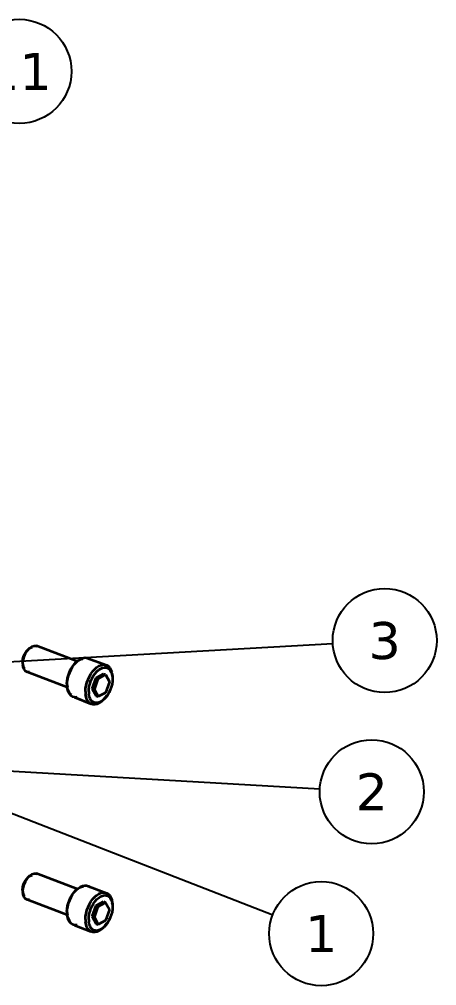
# Model space of a CAD drawing. Header units: millimetres. Extents: x 0 to 420, y 0 to 297.
# Drawn here: x 242.8 to 278.9, y 150.6 to 234.1 of the extents above; entities that cross this region are included whole.
import ezdxf
from ezdxf.enums import TextEntityAlignment as Align

# ---------------------------------------------------------------- set-up
doc = ezdxf.new("R2010")
doc.units = ezdxf.units.MM
doc.header["$LTSCALE"] = 6
doc.layers.add('BALAO', color=7, linetype='Continuous', lineweight=25)
doc.layers.add('VISIVEL', color=7, linetype='Continuous', lineweight=35)
doc.styles.add('DESENHO', font='DejaVuSans.ttf')

msp = doc.modelspace()

# ---------------------------------------------------------------- linework, layer by layer
at = {"layer": 'BALAO'}
for p, q in [((206.436, 176.545), (269.925, 180.152)), ((223.412, 170.217), (268.805, 167.585)), ((235.974, 167.859), (264.73, 156.69))]:
    msp.add_line(p, q, dxfattribs=at)
for centre in [(242.81, 229.626), (274.418, 180.408), (273.297, 167.325), (268.925, 155.06)]:
    msp.add_circle(centre, 4.5, dxfattribs=at)
at = {"layer": 'VISIVEL'}
for p, q in [((243.506, 179.537), (243.69, 179.745)), ((243.574, 179.645), (243.738, 179.765)), ((243.69, 179.745), (243.574, 179.645)), ((243.69, 179.745), (243.894, 179.885)), ((243.738, 179.765), (243.906, 179.825)), ((243.894, 179.885), (244.094, 179.957)), ((244.094, 179.957), (244.282, 179.949)), ((247.842, 178.589), (244.282, 179.949)), ((244.282, 179.949), (244.386, 179.893)), ((243.114, 178.773), (243.178, 179.021)), ((243.142, 178.693), (243.222, 178.993)), ((243.178, 179.021), (243.282, 179.261)), ((243.222, 178.993), (243.342, 179.281)), ((243.282, 179.261), (243.418, 179.473)), ((243.342, 179.281), (243.506, 179.537)), ((243.418, 179.473), (243.574, 179.645)), ((248.102, 178.817), (248.286, 178.893)), ((248.182, 178.813), (248.294, 178.837)), ((248.286, 178.893), (248.462, 178.929)), ((248.462, 178.929), (248.63, 178.921)), ((248.63, 178.921), (250.374, 178.265)), ((248.63, 178.921), (248.786, 178.873)), ((243.094, 178.529), (243.114, 178.773)), ((243.094, 178.529), (243.114, 178.309)), ((243.178, 178.129), (243.114, 178.309)), ((243.142, 178.141), (243.114, 178.309)), ((243.118, 178.401), (243.142, 178.693)), ((243.118, 178.401), (243.142, 178.141)), ((243.222, 177.921), (243.142, 178.141)), ((243.282, 178.001), (243.178, 178.129)), ((247.246, 177.897), (247.374, 178.117)), ((247.282, 177.909), (247.418, 178.145)), ((247.374, 178.117), (247.518, 178.317)), ((247.418, 178.145), (247.574, 178.361)), ((247.518, 178.317), (247.678, 178.493)), ((247.574, 178.361), (247.746, 178.545)), ((247.678, 178.493), (247.922, 178.697)), ((247.678, 178.493), (247.842, 178.633)), ((247.746, 178.545), (247.922, 178.697)), ((247.842, 178.633), (248.014, 178.745)), ((247.922, 178.697), (248.102, 178.817)), ((248.014, 178.745), (248.182, 178.813)), ((249.33, 177.941), (249.51, 178.093)), ((249.51, 178.093), (249.69, 178.209)), ((249.69, 178.209), (249.874, 178.285)), ((249.842, 177.973), (250.006, 178.041)), ((249.874, 178.285), (250.05, 178.321)), ((250.006, 178.041), (250.162, 178.073)), ((250.05, 178.321), (250.218, 178.317)), ((250.162, 178.073), (250.314, 178.065)), ((250.218, 178.317), (250.374, 178.265)), ((250.314, 178.065), (250.45, 178.025)), ((250.374, 178.265), (250.514, 178.177)), ((250.45, 178.025), (250.574, 177.945)), ((250.514, 178.177), (250.63, 178.049)), ((250.63, 178.049), (250.726, 177.885)), ((243.342, 177.765), (243.222, 177.921)), ((243.506, 177.681), (243.342, 177.765)), ((243.69, 177.673), (243.506, 177.681)), ((247.066, 176.321), (243.506, 177.681)), ((246.978, 177.157), (247.046, 177.409)), ((246.998, 177.117), (247.066, 177.385)), ((247.046, 177.409), (247.134, 177.657)), ((247.066, 177.385), (247.162, 177.653)), ((247.134, 177.657), (247.246, 177.897)), ((247.162, 177.653), (247.282, 177.909)), ((248.75, 177.049), (248.866, 177.301)), ((248.866, 177.301), (249.006, 177.541)), ((249.006, 177.541), (249.162, 177.753)), ((249.006, 176.941), (249.11, 177.165)), ((249.11, 177.165), (249.234, 177.377)), ((249.114, 176.229), (249.442, 177.181)), ((249.162, 177.753), (249.33, 177.941)), ((249.234, 177.377), (249.374, 177.569)), ((249.374, 177.569), (249.522, 177.733)), ((249.442, 177.181), (250.094, 177.525)), ((249.442, 177.181), (249.622, 177.109)), ((249.522, 177.733), (249.682, 177.869)), ((249.622, 177.109), (250.274, 177.457)), ((249.682, 177.869), (249.842, 177.973)), ((250.094, 177.525), (250.274, 177.457)), ((250.094, 177.525), (250.126, 177.465)), ((250.274, 177.457), (250.602, 176.849)), ((250.574, 177.945), (250.678, 177.829)), ((250.678, 177.829), (250.766, 177.681)), ((250.726, 177.885), (250.798, 177.689)), ((250.766, 177.681), (250.826, 177.509)), ((250.826, 177.509), (250.866, 177.309)), ((250.866, 177.309), (250.838, 177.465)), ((250.838, 177.465), (250.842, 177.405)), ((250.866, 177.309), (250.878, 177.093)), ((246.926, 176.665), (246.938, 176.909)), ((246.926, 176.665), (246.938, 176.437)), ((246.938, 176.909), (246.978, 177.157)), ((246.938, 176.589), (246.954, 176.849)), ((246.938, 176.589), (246.954, 176.345)), ((246.978, 176.229), (246.938, 176.437)), ((246.954, 176.345), (246.938, 176.437)), ((246.954, 176.849), (246.998, 177.117)), ((246.998, 176.125), (246.954, 176.345)), ((248.542, 176.245), (248.582, 176.513)), ((248.582, 176.513), (248.654, 176.781)), ((248.654, 176.781), (248.75, 177.049)), ((248.822, 176.225), (248.858, 176.465)), ((248.858, 176.465), (248.922, 176.705)), ((248.922, 176.705), (249.006, 176.941)), ((249.298, 176.157), (249.622, 177.109)), ((250.602, 176.849), (250.274, 175.897)), ((250.542, 176.873), (250.602, 176.849)), ((250.766, 176.385), (250.678, 176.149)), ((250.826, 176.625), (250.766, 176.385)), ((250.866, 176.865), (250.826, 176.625)), ((250.878, 177.093), (250.866, 176.865)), ((247.046, 176.049), (246.978, 176.229)), ((247.066, 175.929), (246.998, 176.125)), ((247.134, 175.893), (247.046, 176.049)), ((247.162, 175.765), (247.066, 175.929)), ((247.246, 175.773), (247.134, 175.893)), ((247.282, 175.633), (247.162, 175.765)), ((247.33, 175.717), (247.246, 175.773)), ((247.418, 175.545), (247.282, 175.633)), ((247.574, 175.497), (247.418, 175.545)), ((247.746, 175.489), (247.574, 175.497)), ((247.574, 175.497), (249.006, 174.937)), ((247.802, 175.501), (247.746, 175.489)), ((248.526, 175.985), (248.542, 176.245)), ((248.526, 175.985), (248.542, 175.741)), ((248.582, 175.517), (248.542, 175.741)), ((248.654, 175.321), (248.582, 175.517)), ((248.81, 175.993), (248.822, 176.225)), ((248.81, 175.993), (248.822, 175.777)), ((248.858, 175.581), (248.822, 175.777)), ((248.922, 175.405), (248.858, 175.581)), ((249.114, 176.229), (249.298, 176.157)), ((249.114, 176.229), (249.442, 175.621)), ((249.298, 176.157), (249.622, 175.553)), ((249.506, 175.657), (249.442, 175.621)), ((249.442, 175.621), (249.622, 175.553)), ((250.274, 175.897), (249.622, 175.553)), ((250.314, 175.521), (250.162, 175.357)), ((250.214, 175.921), (250.274, 175.897)), ((250.374, 175.665), (250.218, 175.453)), ((250.45, 175.713), (250.314, 175.521)), ((250.574, 175.921), (250.45, 175.713)), ((250.574, 176.029), (250.542, 175.969)), ((250.678, 176.149), (250.574, 175.921)), ((248.75, 175.157), (248.654, 175.321)), ((248.866, 175.029), (248.75, 175.157)), ((249.006, 174.937), (248.866, 175.029)), ((249.006, 175.261), (248.922, 175.405)), ((249.11, 175.145), (249.006, 175.261)), ((249.162, 174.889), (249.006, 174.937)), ((249.234, 175.065), (249.11, 175.145)), ((249.33, 174.885), (249.162, 174.889)), ((249.374, 175.021), (249.234, 175.065)), ((249.51, 174.917), (249.33, 174.885)), ((249.522, 175.017), (249.374, 175.021)), ((249.69, 174.997), (249.51, 174.917)), ((249.682, 175.049), (249.522, 175.017)), ((249.842, 175.117), (249.682, 175.049)), ((249.874, 175.113), (249.69, 174.997)), ((250.006, 175.221), (249.842, 175.117)), ((250.05, 175.265), (249.874, 175.113)), ((250.162, 175.357), (250.006, 175.221)), ((250.05, 175.265), (250.006, 175.221)), ((250.218, 175.453), (250.05, 175.265)), ((243.282, 159.565), (243.418, 159.777)), ((243.342, 159.581), (243.506, 159.837)), ((243.418, 159.777), (243.574, 159.949)), ((243.506, 159.837), (243.69, 160.045)), ((243.574, 159.949), (243.738, 160.069)), ((243.69, 160.045), (243.574, 159.949)), ((243.69, 160.045), (243.894, 160.189)), ((243.738, 160.069), (243.906, 160.125)), ((243.894, 160.189), (244.094, 160.257)), ((244.094, 160.257), (244.282, 160.249)), ((247.842, 158.893), (244.282, 160.249)), ((244.282, 160.249), (244.386, 160.193)), ((243.094, 158.833), (243.114, 159.073)), ((243.094, 158.833), (243.114, 158.613)), ((243.114, 159.073), (243.178, 159.325)), ((243.118, 158.705), (243.142, 158.997)), ((243.142, 158.997), (243.222, 159.297)), ((243.178, 159.325), (243.282, 159.565)), ((243.222, 159.297), (243.342, 159.581)), ((247.518, 158.617), (247.678, 158.793)), ((247.574, 158.661), (247.746, 158.845)), ((247.678, 158.793), (247.922, 159.001)), ((247.678, 158.793), (247.842, 158.937)), ((247.746, 158.845), (247.922, 159.001)), ((247.842, 158.937), (248.014, 159.045)), ((247.922, 159.001), (248.102, 159.117)), ((248.014, 159.045), (248.182, 159.117)), ((248.102, 159.117), (248.286, 159.193)), ((248.182, 159.117), (248.346, 159.149)), ((248.286, 159.193), (248.462, 159.229)), ((248.462, 159.229), (248.63, 159.221)), ((248.63, 159.221), (250.374, 158.569)), ((248.63, 159.221), (248.786, 159.173)), ((248.786, 159.173), (248.926, 159.085)), ((243.178, 158.429), (243.114, 158.613)), ((243.142, 158.441), (243.114, 158.613)), ((243.118, 158.705), (243.142, 158.441)), ((243.222, 158.225), (243.142, 158.441)), ((243.282, 158.301), (243.178, 158.429)), ((243.342, 158.069), (243.222, 158.225)), ((243.506, 157.981), (243.342, 158.069)), ((243.69, 157.973), (243.506, 157.981)), ((247.066, 156.625), (243.506, 157.981)), ((247.046, 157.713), (247.134, 157.961)), ((247.066, 157.689), (247.162, 157.953)), ((247.134, 157.961), (247.246, 158.197)), ((247.162, 157.953), (247.282, 158.209)), ((247.246, 158.197), (247.374, 158.417)), ((247.282, 158.209), (247.418, 158.445)), ((247.374, 158.417), (247.518, 158.617)), ((247.418, 158.445), (247.574, 158.661)), ((249.006, 157.841), (249.162, 158.057)), ((249.162, 158.057), (249.33, 158.241)), ((249.33, 158.241), (249.51, 158.393)), ((249.374, 157.869), (249.522, 158.033)), ((249.51, 158.393), (249.69, 158.513)), ((249.522, 158.033), (249.682, 158.169)), ((249.682, 158.169), (249.842, 158.273)), ((249.69, 158.513), (249.874, 158.589)), ((249.842, 158.273), (250.006, 158.341)), ((249.874, 158.589), (250.05, 158.625)), ((250.006, 158.341), (250.162, 158.373)), ((250.05, 158.625), (250.218, 158.617)), ((250.162, 158.373), (250.314, 158.369)), ((250.218, 158.617), (250.374, 158.569)), ((250.314, 158.369), (250.45, 158.325)), ((250.374, 158.569), (250.514, 158.477)), ((250.45, 158.325), (250.574, 158.245)), ((250.514, 158.477), (250.63, 158.349)), ((250.574, 158.245), (250.678, 158.129)), ((250.63, 158.349), (250.726, 158.185)), ((250.678, 158.129), (250.766, 157.985)), ((250.726, 158.185), (250.798, 157.989)), ((250.766, 157.985), (250.826, 157.809)), ((250.798, 157.989), (250.838, 157.765)), ((246.926, 156.969), (246.938, 157.209)), ((246.938, 157.209), (246.978, 157.461)), ((246.938, 156.893), (246.954, 157.149)), ((246.954, 157.149), (246.998, 157.417)), ((246.978, 157.461), (247.046, 157.713)), ((246.998, 157.417), (247.066, 157.689)), ((248.654, 157.081), (248.75, 157.349)), ((248.75, 157.349), (248.866, 157.605)), ((248.866, 157.605), (249.006, 157.841)), ((248.922, 157.005), (249.006, 157.241)), ((249.006, 157.241), (249.11, 157.469)), ((249.11, 157.469), (249.234, 157.677)), ((249.114, 156.529), (249.442, 157.481)), ((249.234, 157.677), (249.374, 157.869)), ((249.298, 156.457), (249.622, 157.413)), ((249.442, 157.481), (250.094, 157.829)), ((249.442, 157.481), (249.622, 157.413)), ((249.622, 157.413), (250.274, 157.757)), ((250.094, 157.829), (250.274, 157.757)), ((250.094, 157.829), (250.126, 157.765)), ((250.274, 157.757), (250.602, 157.153)), ((250.602, 157.153), (250.274, 156.197)), ((250.542, 157.173), (250.602, 157.153)), ((250.826, 157.809), (250.866, 157.613)), ((250.866, 157.165), (250.826, 156.925)), ((250.866, 157.613), (250.838, 157.765)), ((250.838, 157.765), (250.842, 157.705)), ((250.866, 157.613), (250.878, 157.397)), ((250.878, 157.397), (250.866, 157.165)), ((246.926, 156.969), (246.938, 156.741)), ((246.938, 156.893), (246.954, 156.649)), ((246.978, 156.533), (246.938, 156.741)), ((246.954, 156.649), (246.938, 156.741)), ((246.998, 156.425), (246.954, 156.649)), ((247.046, 156.349), (246.978, 156.533)), ((247.066, 156.229), (246.998, 156.425)), ((247.134, 156.197), (247.046, 156.349)), ((248.526, 156.285), (248.542, 156.545)), ((248.526, 156.285), (248.542, 156.041)), ((248.542, 156.545), (248.582, 156.813)), ((248.582, 156.813), (248.654, 157.081)), ((248.81, 156.297), (248.822, 156.525)), ((248.81, 156.297), (248.822, 156.081)), ((248.822, 156.525), (248.858, 156.765)), ((248.858, 156.765), (248.922, 157.005)), ((249.114, 156.529), (249.298, 156.457)), ((249.114, 156.529), (249.442, 155.921)), ((249.298, 156.457), (249.622, 155.853)), ((250.574, 156.333), (250.542, 156.269)), ((250.678, 156.449), (250.574, 156.225)), ((250.766, 156.685), (250.678, 156.449)), ((250.826, 156.925), (250.766, 156.685)), ((247.162, 156.065), (247.066, 156.229)), ((247.246, 156.077), (247.134, 156.197)), ((247.282, 155.937), (247.162, 156.065)), ((247.418, 155.845), (247.282, 155.937)), ((247.574, 155.797), (247.418, 155.845)), ((247.746, 155.789), (247.574, 155.797)), ((247.574, 155.797), (249.006, 155.241)), ((247.802, 155.801), (247.746, 155.789)), ((248.582, 155.821), (248.542, 156.041)), ((248.654, 155.625), (248.582, 155.821)), ((248.75, 155.457), (248.654, 155.625)), ((248.866, 155.329), (248.75, 155.457)), ((248.858, 155.881), (248.822, 156.081)), ((248.922, 155.709), (248.858, 155.881)), ((249.006, 155.561), (248.922, 155.709)), ((249.11, 155.445), (249.006, 155.561)), ((249.234, 155.365), (249.11, 155.445)), ((249.506, 155.957), (249.442, 155.921)), ((249.442, 155.921), (249.622, 155.853)), ((250.274, 156.197), (249.622, 155.853)), ((250.006, 155.521), (249.842, 155.417)), ((250.05, 155.565), (249.874, 155.413)), ((250.162, 155.657), (250.006, 155.521)), ((250.05, 155.565), (250.006, 155.521)), ((250.218, 155.753), (250.05, 155.565)), ((250.314, 155.821), (250.162, 155.657)), ((250.214, 156.221), (250.274, 156.197)), ((250.374, 155.969), (250.218, 155.753)), ((250.45, 156.013), (250.314, 155.821)), ((250.574, 156.225), (250.45, 156.013)), ((249.006, 155.241), (248.866, 155.329)), ((249.162, 155.193), (249.006, 155.241)), ((249.33, 155.185), (249.162, 155.193)), ((249.374, 155.325), (249.234, 155.365)), ((249.51, 155.221), (249.33, 155.185)), ((249.522, 155.317), (249.374, 155.325)), ((249.69, 155.297), (249.51, 155.221)), ((249.682, 155.349), (249.522, 155.317)), ((249.842, 155.417), (249.682, 155.349)), ((249.874, 155.413), (249.69, 155.297))]:
    msp.add_line(p, q, dxfattribs=at)

# ---------------------------------------------------------------- texts
at = {"layer": 'BALAO', "style": 'DESENHO'}
for s, p in [('11', (242.81, 229.626)), ('3', (274.418, 180.408)), ('2', (273.297, 167.325)), ('1', (268.925, 155.06))]:
    msp.add_text(s, height=3.2, dxfattribs=at).set_placement(p, align=Align.MIDDLE_CENTER)

doc.saveas('drawing.dxf')
